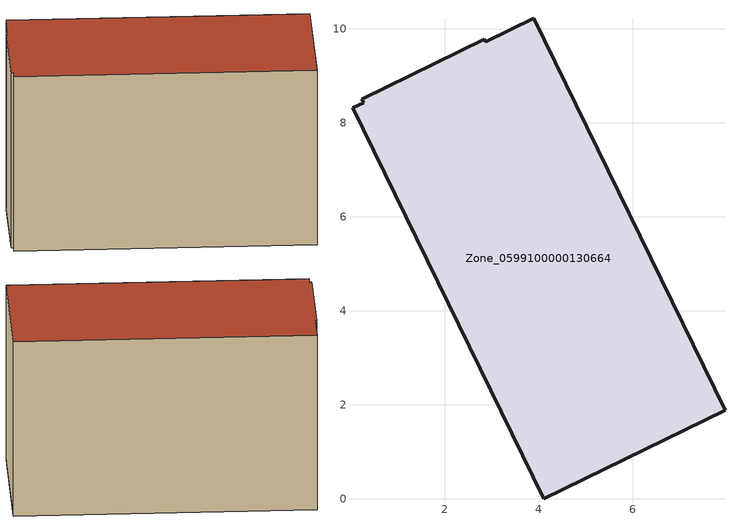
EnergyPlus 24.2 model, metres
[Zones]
Zone_0599100000130664
 floor ground (C_G): 0.03,8.32 0.27,8.43 0.23,8.5 2.84,9.77 2.87,9.72 3.89,10.22 7.96,1.88 4.1,0 z0
 wall outside (C_F): 7.96,1.88 3.89,10.22 2.87,9.72 2.84,9.77 0.23,8.5 0.27,8.43 0.03,8.32 4.1,0 7.96,1.88 z0:5.81
 roof outside (C_R): 0.27,8.43 0.03,8.32 4.1,0 7.96,1.88 3.89,10.22 2.87,9.72 2.84,9.77 0.23,8.5 z5.81
[BUILDING]
Pand.0599100000130664: North Axis=0; Terrain=City; Loads Convergence Tolerance Value=0.04; Temperature Convergence Tolerance Value=0.4; Solar Distribution=FullExterior; Maximum Number of Warmup Days=25; Minimum Number of Warmup Days=1
[Site:Location]
Rotterdam.The.Hague.AP_ZH_NLD Design_Conditions: Latitude=51.96; Longitude=4.45; Time Zone=1; Elevation=-4.5
[SITE:GROUNDTEMPERATURE:BUILDINGSURFACE]
18, 18, 18, 18, 18, 18, 18, 18, 18, 18, 18, 18
[MATERIAL] Thermal Absorptance=0.9; Solar Absorptance=0.7; Visible Absorptance=0.7
Name | Roughness | Thickness | Conductivity | Density | Specific Heat
G.TI.1946-1964 | MediumSmooth | 0.15 | 1 | 540 | 1210
F.TI.1946-1964 | Rough | 0.3 | 0.857143 | 1920 | 840
R.TI.1946-1964 | MediumRough | 0.2 | 0.277778 | 1500 | 1000
[CONSTRUCTION]
C_G: G.TI.1946-1964
C_F: F.TI.1946-1964
C_R: R.TI.1946-1964
[ZONE]
Zone_0599100000130664: Type=1; Multiplier=1; Ceiling Height=Autocalculate; Volume=Autocalculate; Floor Area=autocalculate; Part of Total Floor Area=Yes
[ZONEINFILTRATION:DESIGNFLOWRATE]
Infil_Zone_0599100000130664: Zone or ZoneList or Space or SpaceList=Zone_0599100000130664; Schedule=AlwaysOn; Design Flow Rate Calculation Method=Flow/Area; Flow Rate per Floor Area=0.003; Constant Term Coefficient=1; Temperature Term Coefficient=0; Velocity Term Coefficient=0; Velocity Squared Term Coefficient=0
[HVACTEMPLATE:ZONE:IDEALLOADSAIRSYSTEM]
Zone_0599100000130664: Maximum Heating Supply Air Temperature=50; Minimum Cooling Supply Air Temperature=13; Maximum Heating Supply Air Humidity Ratio=0.0156; Minimum Cooling Supply Air Humidity Ratio=0.0077; Heating Limit=NoLimit; Cooling Limit=NoLimit; Dehumidification Control Type=ConstantSensibleHeatRatio; Cooling Sensible Heat Ratio=0.7; Dehumidification Setpoint=60; Humidification Control Type=None; Humidification Setpoint=30; Outdoor Air Method=None; Outdoor Air Flow Rate per Person=0.00944; Outdoor Air Flow Rate per Zone Floor Area=0; Outdoor Air Flow Rate per Zone=0; Demand Controlled Ventilation Type=None; Outdoor Air Economizer Type=NoEconomizer; Heat Recovery Type=None; Sensible Heat Recovery Effectiveness=0.7; Latent Heat Recovery Effectiveness=0.65
[ZONECONTROL:THERMOSTAT]
ThermostatControl_Zone_0599100000130664: Zone or ZoneList=Zone_0599100000130664; Control Type Schedule=DualSetpointControlType; Control 1=Thermostat_Zone_0599100000130664; Temperature Difference Between Cutout And Setpoint=0
[THERMOSTATSETPOINT:DUALSETPOINT]
Thermostat_Zone_0599100000130664: Heating Setpoint Temperature Schedule=HeatingSetpoint_Zone_0599100000130664; Cooling Setpoint Temperature Schedule=CoolingSetpoint_Zone_0599100000130664
[SCHEDULE:COMPACT]
HeatingSetpoint_Zone_0599100000130664: Through: 12/31, For: AllDays, Until: 24:00, 21
CoolingSetpoint_Zone_0599100000130664: Through: 12/31, For: AllDays, Until: 24:00, 24
DualSetpointControlType: Through: 12/31, For: AllDays, Until: 24:00, 4
AlwaysOn: Through: 12/31, For: AllDays, Until: 24:00, 1
